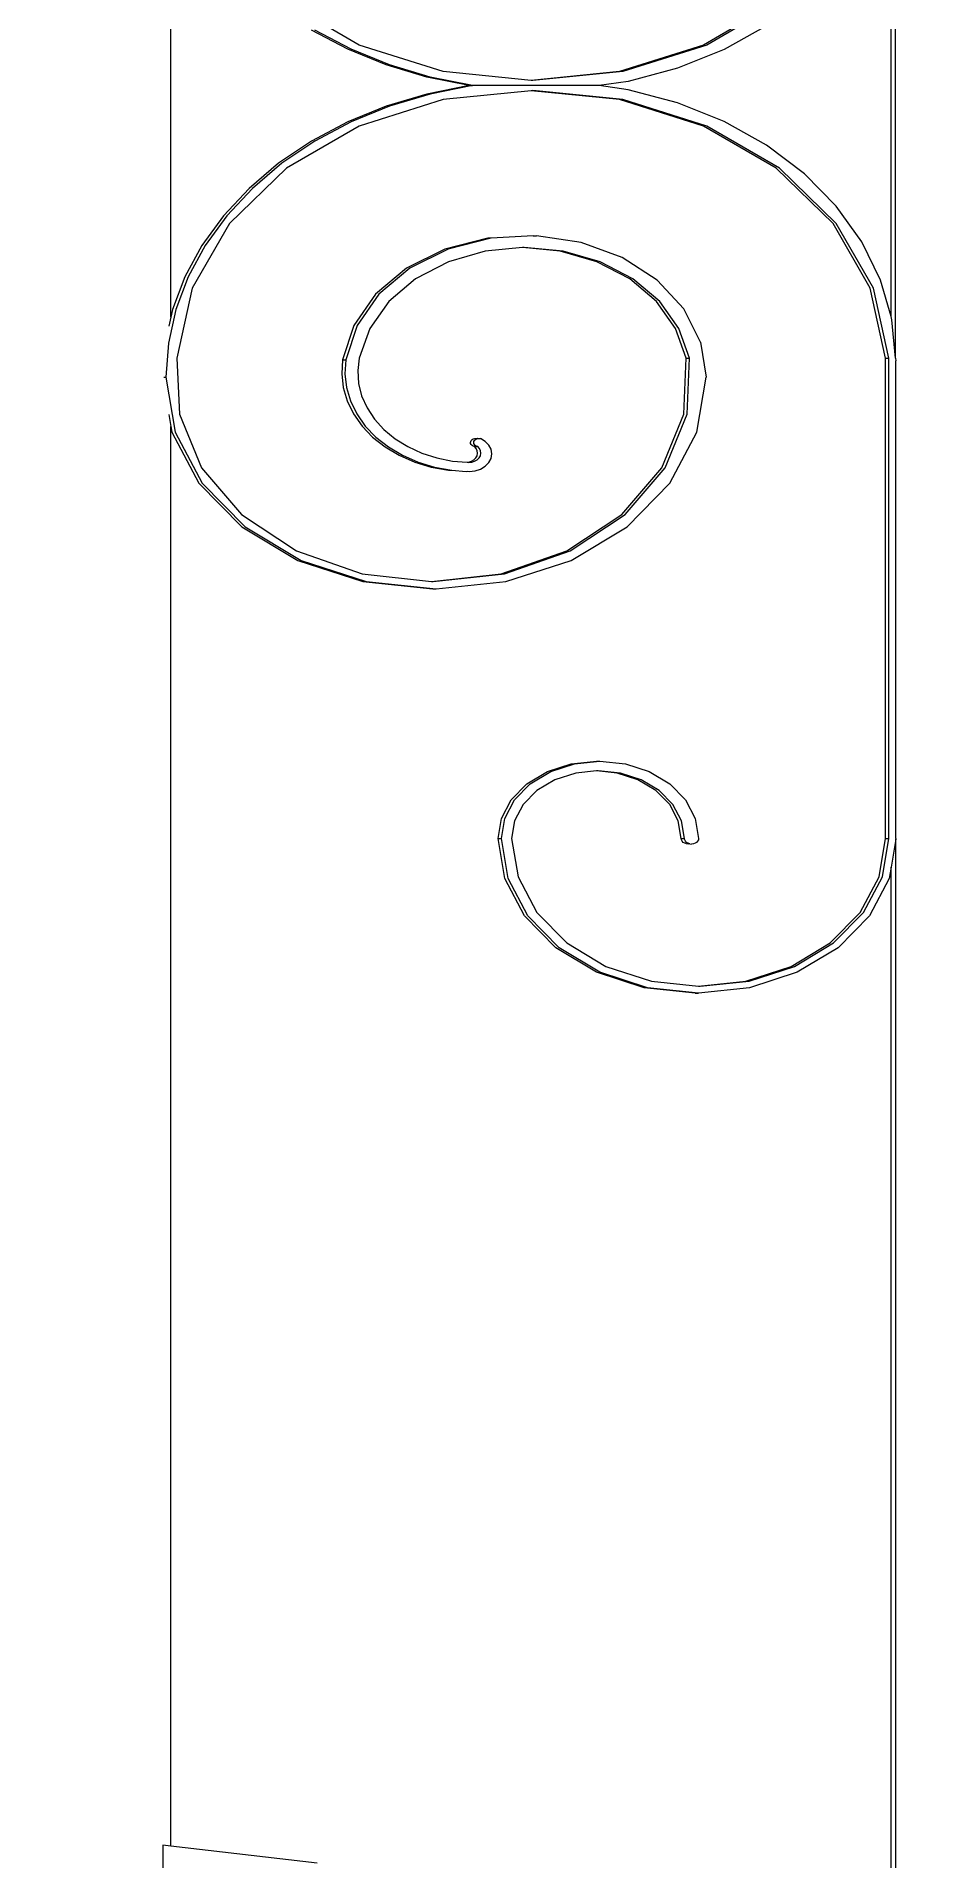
# Model space of a CAD drawing. Header units: millimetres. Extents: x 173236 to 801264, y -94969 to 615039.
# Drawn here: x 550015 to 550182.6, y -2385.4 to -2043.4 of the extents above; entities that cross this region are included whole.
import ezdxf

# ---------------------------------------------------------------- set-up
doc = ezdxf.new("R2010")
doc.units = ezdxf.units.MM
doc.header["$MEASUREMENT"] = 0
doc.header["$PDMODE"] = 2
for name, color, linetype in [('VOX-A-ANNO-DIMS', 160, 'Continuous'), ('VOX-A-STAIRS-STEPS', 140, 'Continuous'), ('VOX-A-WALL-PATT', 233, 'Continuous')]:
    doc.layers.add(name, color=color, linetype=linetype)
doc.styles.add('1.5 mm Rotis Annotative', font='', dxfattribs={"height": 1.5})
doc.styles.get('1.5 mm Rotis Annotative').set_extended_font_data('Rotis Sans Serif')
doc.dimstyles.new('1.5 mm Rotis Annotative', dxfattribs={"dimtxt": 1.5, "dimasz": 1, "dimexe": 1.5, "dimexo": 0, "dimgap": 1, "dimtad": 1, "dimdec": 0, "dimrnd": 5, "dimzin": 0, "dimdsep": 46, "dimtxsty": '1.5 mm Rotis Annotative', "dimblk": 'ARCHTICK', "dimcen": 0.09, "dimdle": 1, "dimadec": 0, "dimazin": 0, "dimtfac": 1, "dimtdec": 0, "dimtofl": 0, "dimtmove": 1, "dimatfit": 3, "dimfxl": 2, "dimfxlon": 1, "dimtolj": 1, "dimtzin": 0, "dimarcsym": 0})

# ---------------------------------------------------------------- blocks, each defined once
blk = doc.blocks.new('SS')
at = {"layer": 'VOX-A-WALL-PATT'}
for p, q in [((292312.8, -892), (292312.8, -792.27)), ((292313.63, -884.42), (292313.63, -799.85)), ((292445.41, -884.54), (292445.41, -799.73)), ((292334.05, -827), (292347.36, -834.73)), ((292334.65, -827), (292347.97, -834.73)), ((292410.97, -834.73), (292424.28, -827)), ((292336.4, -831.2), (292344.19, -835.55)), ((292412.45, -835.47), (292419.05, -831.97)), ((292413.06, -835.47), (292419.65, -831.97)), ((292344.19, -835.55), (292352.7, -838.97)), ((292347.36, -834.73), (292362.73, -839.57)), ((292347.97, -834.73), (292363.34, -839.57)), ((292395.6, -839.57), (292410.97, -834.73)), ((292405.39, -838.35), (292412.45, -835.47)), ((292405.99, -838.35), (292413.06, -835.47)), ((292352.7, -838.97), (292361.76, -841.37)), ((292362.73, -839.57), (292379.16, -841.22)), ((292363.34, -839.57), (292379.47, -841.19)), ((292379.16, -841.22), (292379.47, -841.19)), ((292379.47, -841.19), (292395.6, -839.57)), ((292390.24, -842.13), (292397.95, -840.58)), ((292390.84, -842.13), (292398.56, -840.58)), ((292397.95, -840.58), (292405.39, -838.35)), ((292398.56, -840.58), (292405.99, -838.35)), ((292352.7, -845.3), (292361.76, -842.89)), ((292361.76, -841.37), (292367.07, -842.13)), ((292361.76, -842.89), (292367.07, -842.13)), ((292362.73, -844.7), (292379.16, -843.05)), ((292363.34, -844.7), (292379.47, -843.08)), ((292367.07, -842.13), (292390.24, -842.13)), ((292379.16, -843.05), (292379.47, -843.08)), ((292379.47, -843.08), (292395.6, -844.7)), ((292390.24, -842.13), (292397.95, -843.68)), ((292390.84, -842.13), (292390.24, -842.13)), ((292390.84, -842.13), (292398.56, -843.68)), ((292397.95, -843.68), (292405.39, -845.91)), ((292398.56, -843.68), (292405.99, -845.91)), ((292344.19, -848.71), (292352.7, -845.3)), ((292347.36, -849.54), (292362.73, -844.7)), ((292347.97, -849.54), (292363.34, -844.7)), ((292395.6, -844.7), (292410.97, -849.54)), ((292405.39, -845.91), (292412.45, -848.8)), ((292405.99, -845.91), (292413.06, -848.8)), ((292334.05, -857.26), (292347.36, -849.54)), ((292334.65, -857.26), (292347.97, -849.54)), ((292336.4, -853.07), (292344.19, -848.71)), ((292410.97, -849.54), (292424.28, -857.26)), ((292412.45, -848.8), (292419.05, -852.3)), ((292413.06, -848.8), (292419.65, -852.3)), ((292329.5, -858.26), (292336.4, -853.07)), ((292419.05, -852.3), (292425.09, -856.36)), ((292419.65, -852.3), (292425.69, -856.36)), ((292323.65, -867.37), (292334.05, -857.26)), ((292324.25, -867.37), (292334.65, -857.26)), ((292424.28, -857.26), (292434.68, -867.37)), ((292425.09, -856.36), (292430.49, -860.95)), ((292425.69, -856.36), (292431.1, -860.95)), ((292323.65, -864.19), (292329.5, -858.26)), ((292430.49, -860.95), (292435.19, -865.98)), ((292431.1, -860.95), (292435.8, -865.98)), ((292318.96, -870.72), (292323.65, -864.19)), ((292316.83, -879.2), (292323.65, -867.37)), ((292317.43, -879.2), (292324.25, -867.37)), ((292434.68, -867.37), (292441.5, -879.2)), ((292435.19, -865.98), (292439.12, -871.41)), ((292435.8, -865.98), (292439.73, -871.41)), ((292315.54, -877.72), (292318.96, -870.72)), ((292362.85, -873.62), (292370.36, -870.85)), ((292370.36, -870.85), (292378.51, -869.64)), ((292379.12, -869.64), (292378.51, -869.64)), ((292379.12, -869.64), (292386.8, -870.06)), ((292386.8, -870.06), (292394.68, -872.08)), ((292386.8, -870.06), (292387.4, -870.06)), ((292387.4, -870.06), (292395.29, -872.08)), ((292356.45, -877.76), (292362.85, -873.62)), ((292360.86, -877.5), (292366.84, -874.37)), ((292361.46, -877.5), (292367.45, -874.37)), ((292366.84, -874.37), (292373.6, -872.42)), ((292367.45, -874.37), (292374.2, -872.42)), ((292373.6, -872.42), (292380.74, -871.75)), ((292374.2, -872.42), (292381.04, -871.78)), ((292380.74, -871.75), (292381.04, -871.78)), ((292381.04, -871.78), (292387.89, -872.42)), ((292387.89, -872.42), (292394.64, -874.37)), ((292394.64, -874.37), (292400.63, -877.5)), ((292394.68, -872.08), (292401.68, -875.58)), ((292395.29, -872.08), (292402.29, -875.58)), ((292439.12, -871.41), (292442.24, -877.15)), ((292439.73, -871.41), (292442.84, -877.15)), ((292313.63, -884.42), (292315.54, -877.72)), ((292351.57, -883.02), (292356.45, -877.76)), ((292355.97, -881.65), (292360.86, -877.5)), ((292356.58, -881.65), (292361.46, -877.5)), ((292400.63, -877.5), (292405.51, -881.65)), ((292401.68, -875.58), (292407.35, -880.33)), ((292402.29, -875.58), (292407.96, -880.33)), ((292442.24, -877.15), (292444.49, -883.14)), ((292442.84, -877.15), (292445.1, -883.14)), ((292314.04, -892), (292316.83, -879.2)), ((292314.65, -892), (292317.43, -879.2)), ((292407.35, -880.33), (292411.33, -886.03)), ((292407.96, -880.33), (292411.94, -886.03)), ((292441.5, -879.2), (292444.29, -892)), ((292313.46, -885.04), (292313.63, -884.42)), ((292348.51, -889.07), (292351.57, -883.02)), ((292352.46, -886.57), (292355.97, -881.65)), ((292353.06, -886.57), (292356.58, -881.65)), ((292405.51, -881.65), (292409.03, -886.57)), ((292444.49, -883.14), (292445.86, -889.29)), ((292445.1, -883.14), (292445.41, -884.54)), ((292445.41, -884.54), (292445.77, -886.19)), ((292312.8, -892), (292313.46, -885.04)), ((292350.51, -892), (292352.46, -886.57)), ((292351.11, -892), (292353.06, -886.57)), ((292409.03, -886.57), (292410.98, -892)), ((292411.33, -886.03), (292413.38, -892.34)), ((292411.94, -886.03), (292413.98, -892.34)), ((292348.51, -889.07), (292347.47, -895.52)), ((292445.86, -889.29), (292446.31, -895.52)), ((292312.8, -892), (292312.76, -892.52)), ((292312.76, -979.94), (292312.76, -892.52)), ((292314.65, -892), (292314.04, -892)), ((292314.04, -979.94), (292314.04, -892)), ((292314.65, -979.94), (292314.65, -892)), ((292351.11, -892), (292350.51, -892)), ((292350.93, -902.3), (292350.51, -892)), ((292351.53, -902.3), (292351.11, -892)), ((292410.98, -892), (292411.23, -894.31)), ((292411.23, -894.31), (292411.07, -896.64)), ((292413.98, -892.34), (292413.38, -892.34)), ((292413.38, -892.34), (292413.55, -894.87)), ((292413.98, -892.34), (292414.15, -894.87)), ((292444.29, -892), (292443.86, -902.3)), ((292349.15, -905.54), (292347.47, -895.52)), ((292411.07, -896.64), (292410.5, -898.92)), ((292413.27, -897.39), (292412.55, -899.86)), ((292413.88, -897.39), (292413.15, -899.86)), ((292413.55, -894.87), (292413.27, -897.39)), ((292414.15, -894.87), (292413.88, -897.39)), ((292446.31, -895.52), (292444.63, -905.54)), ((292446.68, -895.52), (292446.31, -895.52)), ((292409.52, -901.12), (292408.15, -903.18)), ((292410.5, -898.92), (292409.52, -901.12)), ((292412.55, -899.86), (292411.39, -902.23)), ((292413.15, -899.86), (292412, -902.23)), ((292354.97, -912.11), (292350.93, -902.3)), ((292355.57, -912.11), (292351.53, -902.3)), ((292408.15, -903.18), (292406.43, -905.08)), ((292409.83, -904.45), (292407.88, -906.48)), ((292410.43, -904.45), (292408.49, -906.48)), ((292411.39, -902.23), (292409.83, -904.45)), ((292412, -902.23), (292410.43, -904.45)), ((292443.86, -902.3), (292439.83, -912.11)), ((292445.41, -904.51), (292445.23, -905.54)), ((292445.77, -902.34), (292445.41, -904.51)), ((292445.41, -1164.38), (292445.41, -904.51)), ((292354.09, -914.88), (292349.15, -905.54)), ((292386.83, -908.69), (292387.24, -907.92)), ((292387.24, -907.92), (292387.89, -907.25)), ((292387.89, -907.25), (292388.74, -906.74)), ((292389, -906.71), (292388.74, -906.74)), ((292389.26, -906.74), (292389, -906.71)), ((292389.32, -906.75), (292389.26, -906.74)), ((292389.32, -906.75), (292389.35, -906.74)), ((292389.6, -906.71), (292389.35, -906.74)), ((292389.49, -906.81), (292389.35, -906.74)), ((292389.69, -906.93), (292389.49, -906.81)), ((292389.51, -908.13), (292389.71, -908.01)), ((292389.85, -906.73), (292389.6, -906.71)), ((292389.85, -907.08), (292389.69, -906.93)), ((292389.71, -908.01), (292389.86, -907.85)), ((292390.09, -906.81), (292389.85, -906.73)), ((292389.95, -907.27), (292389.85, -907.08)), ((292389.86, -907.85), (292389.95, -907.66)), ((292389.98, -907.47), (292389.95, -907.27)), ((292389.95, -907.66), (292389.98, -907.47)), ((292390.29, -906.93), (292390.09, -906.81)), ((292390.11, -908.13), (292390.31, -908.01)), ((292390.45, -907.08), (292390.29, -906.93)), ((292390.31, -908.01), (292390.46, -907.85)), ((292390.55, -907.27), (292390.45, -907.08)), ((292390.46, -907.85), (292390.56, -907.66)), ((292390.59, -907.47), (292390.55, -907.27)), ((292390.56, -907.66), (292390.59, -907.47)), ((292404.39, -906.77), (292402.07, -908.22)), ((292406.43, -905.08), (292404.39, -906.77)), ((292407.88, -906.48), (292405.6, -908.27)), ((292408.49, -906.48), (292406.2, -908.27)), ((292444.63, -905.54), (292439.69, -914.88)), ((292445.23, -905.54), (292440.3, -914.88)), ((292386.69, -909.53), (292386.83, -908.69)), ((292386.83, -910.36), (292386.69, -909.53)), ((292387.24, -911.14), (292386.83, -910.36)), ((292387.89, -911.8), (292387.24, -911.14)), ((292388.68, -909.44), (292388.73, -908.99)), ((292388.77, -909.88), (292388.68, -909.44)), ((292388.73, -908.99), (292388.94, -908.57)), ((292389, -910.29), (292388.77, -909.88)), ((292388.94, -908.57), (292389.27, -908.21)), ((292389.36, -910.64), (292389, -910.29)), ((292389.27, -908.21), (292389.51, -908.13)), ((292389.87, -908.21), (292389.27, -908.21)), ((292389.28, -909.44), (292389.34, -908.99)), ((292389.37, -909.88), (292389.28, -909.44)), ((292389.34, -908.99), (292389.54, -908.57)), ((292389.83, -910.9), (292389.36, -910.64)), ((292389.61, -910.29), (292389.37, -909.88)), ((292389.54, -908.57), (292389.87, -908.21)), ((292389.97, -910.64), (292389.61, -910.29)), ((292390.36, -911.06), (292389.83, -910.9)), ((292389.87, -908.21), (292390.11, -908.13)), ((292390.43, -910.9), (292389.97, -910.64)), ((292390.93, -911.11), (292390.36, -911.06)), ((292390.97, -911.06), (292390.43, -910.9)), ((292390.97, -911.06), (292390.93, -911.11)), ((292391.22, -911.08), (292390.97, -911.06)), ((292393.88, -910.85), (292391.22, -911.08)), ((292396.76, -910.28), (292393.88, -910.85)), ((292399.51, -909.4), (292396.76, -910.28)), ((292400.19, -911.03), (292397.17, -911.95)), ((292400.8, -911.03), (292397.78, -911.95)), ((292402.07, -908.22), (292399.51, -909.4)), ((292403.02, -909.8), (292400.19, -911.03)), ((292403.62, -909.8), (292400.8, -911.03)), ((292405.6, -908.27), (292403.02, -909.8)), ((292406.2, -908.27), (292403.62, -909.8)), ((292362.3, -920.66), (292354.97, -912.11)), ((292362.9, -920.66), (292355.57, -912.11)), ((292388.74, -912.32), (292387.89, -911.8)), ((292389.74, -912.64), (292388.74, -912.32)), ((292390.8, -912.75), (292389.74, -912.64)), ((292391.16, -912.72), (292390.8, -912.75)), ((292391.4, -912.75), (292391.16, -912.72)), ((292394.02, -912.52), (292391.4, -912.75)), ((292397.17, -911.95), (292394.02, -912.52)), ((292394.63, -912.52), (292394.02, -912.52)), ((292397.78, -911.95), (292394.63, -912.52)), ((292439.83, -912.11), (292432.49, -920.66)), ((292361.94, -922.91), (292354.09, -914.88)), ((292439.69, -914.88), (292431.84, -922.91)), ((292440.3, -914.88), (292432.44, -922.91)), ((292372.36, -927.29), (292362.3, -920.66)), ((292372.97, -927.29), (292362.9, -920.66)), ((292432.49, -920.66), (292422.43, -927.29)), ((292372.18, -929.06), (292361.94, -922.91)), ((292431.84, -922.91), (292421.6, -929.06)), ((292432.44, -922.91), (292422.21, -929.06)), ((292384.37, -931.49), (292372.36, -927.29)), ((292384.98, -931.49), (292372.97, -927.29)), ((292422.43, -927.29), (292410.42, -931.49)), ((292384.1, -932.93), (292372.18, -929.06)), ((292421.6, -929.06), (292409.68, -932.93)), ((292422.21, -929.06), (292410.29, -932.93)), ((292396.89, -934.25), (292384.1, -932.93)), ((292397.4, -932.93), (292384.37, -931.49)), ((292397.7, -932.9), (292384.98, -931.49)), ((292409.68, -932.93), (292396.89, -934.25)), ((292397.49, -934.25), (292396.89, -934.25)), ((292397.7, -932.9), (292397.4, -932.93)), ((292410.29, -932.93), (292397.49, -934.25)), ((292410.42, -931.49), (292397.7, -932.9)), ((292357.87, -967.69), (292354.13, -969.94)), ((292362.22, -966.28), (292357.87, -967.69)), ((292359.33, -969.2), (292363.15, -967.96)), ((292359.94, -969.2), (292363.75, -967.96)), ((292366.89, -965.8), (292362.22, -966.28)), ((292363.15, -967.96), (292367.24, -967.54)), ((292363.75, -967.96), (292367.55, -967.57)), ((292367.5, -965.8), (292366.89, -965.8)), ((292371.56, -966.28), (292366.89, -965.8)), ((292367.24, -967.54), (292367.55, -967.57)), ((292372.17, -966.28), (292367.5, -965.8)), ((292367.55, -967.57), (292371.34, -967.96)), ((292371.34, -967.96), (292375.16, -969.2)), ((292375.91, -967.69), (292371.56, -966.28)), ((292376.52, -967.69), (292372.17, -966.28)), ((292379.65, -969.94), (292375.91, -967.69)), ((292380.26, -969.94), (292376.52, -967.69)), ((292354.13, -969.94), (292351.26, -972.87)), ((292353.54, -973.74), (292356.06, -971.17)), ((292354.14, -973.74), (292356.66, -971.17)), ((292356.06, -971.17), (292359.33, -969.2)), ((292356.66, -971.17), (292359.94, -969.2)), ((292375.16, -969.2), (292378.43, -971.17)), ((292378.43, -971.17), (292380.95, -973.74)), ((292382.52, -972.87), (292379.65, -969.94)), ((292383.12, -972.87), (292380.26, -969.94)), ((292351.26, -972.87), (292349.46, -976.28)), ((292351.96, -976.73), (292353.54, -973.74)), ((292352.56, -976.73), (292354.14, -973.74)), ((292380.95, -973.74), (292382.53, -976.73)), ((292384.32, -976.28), (292382.52, -972.87)), ((292384.93, -976.28), (292383.12, -972.87)), ((292349.46, -976.28), (292348.85, -979.94)), ((292351.42, -979.94), (292351.96, -976.73)), ((292352.02, -979.94), (292352.56, -976.73)), ((292382.53, -976.73), (292383.07, -979.94)), ((292384.94, -979.94), (292384.32, -976.28)), ((292385.54, -979.94), (292384.93, -976.28)), ((292312.76, -979.94), (292312.77, -980.03)), ((292312.77, -1288.32), (292312.77, -980.03)), ((292312.77, -980.03), (292313.63, -985.16)), ((292314.65, -979.94), (292314.04, -979.94)), ((292315.22, -986.94), (292314.04, -979.94)), ((292315.82, -986.94), (292314.65, -979.94)), ((292348.85, -979.94), (292348.89, -980.2)), ((292348.89, -980.2), (292349.02, -980.44)), ((292349.02, -980.44), (292349.22, -980.65)), ((292349.22, -980.65), (292349.49, -980.81)), ((292349.49, -980.81), (292349.8, -980.91)), ((292349.8, -980.91), (292350.13, -980.95)), ((292350.47, -980.91), (292350.13, -980.95)), ((292350.47, -980.91), (292350.78, -980.81)), ((292350.47, -980.91), (292350.74, -980.95)), ((292350.74, -980.95), (292351.07, -980.91)), ((292350.78, -980.81), (292351.04, -980.65)), ((292351.04, -980.65), (292351.25, -980.44)), ((292351.07, -980.91), (292351.38, -980.81)), ((292351.25, -980.44), (292351.38, -980.2)), ((292351.38, -980.2), (292351.42, -979.94)), ((292351.38, -980.81), (292351.65, -980.65)), ((292352.02, -979.94), (292351.42, -979.94)), ((292351.65, -980.65), (292351.85, -980.44)), ((292351.85, -980.44), (292351.98, -980.2)), ((292351.98, -980.2), (292352.02, -979.94)), ((292383.07, -979.94), (292381.89, -986.94)), ((292383.71, -987.26), (292384.94, -979.94)), ((292384.31, -987.26), (292385.54, -979.94)), ((292385.54, -979.94), (292384.94, -979.94)), ((292313.63, -1163.28), (292313.63, -985.16)), ((292313.63, -985.16), (292313.99, -987.26)), ((292313.99, -987.26), (292317.59, -994.08)), ((292318.67, -993.46), (292315.22, -986.94)), ((292319.27, -993.46), (292315.82, -986.94)), ((292381.89, -986.94), (292378.44, -993.46)), ((292380.1, -994.08), (292383.71, -987.26)), ((292380.71, -994.08), (292384.31, -987.26)), ((292317.59, -994.08), (292323.33, -999.94)), ((292324.15, -999.06), (292318.67, -993.46)), ((292324.76, -999.06), (292319.27, -993.46)), ((292378.44, -993.46), (292372.96, -999.06)), ((292374.37, -999.94), (292380.1, -994.08)), ((292374.97, -999.94), (292380.71, -994.08)), ((292323.33, -999.94), (292330.8, -1004.43)), ((292331.3, -1003.36), (292324.15, -999.06)), ((292331.9, -1003.36), (292324.76, -999.06)), ((292372.96, -999.06), (292365.81, -1003.36)), ((292366.89, -1004.43), (292374.37, -999.94)), ((292367.5, -1004.43), (292374.97, -999.94)), ((292330.8, -1004.43), (292339.51, -1007.26)), ((292339.62, -1006.06), (292331.3, -1003.36)), ((292340.23, -1006.06), (292331.9, -1003.36)), ((292365.81, -1003.36), (292357.49, -1006.06)), ((292358.19, -1007.26), (292366.89, -1004.43)), ((292358.79, -1007.26), (292367.5, -1004.43)), ((292339.51, -1007.26), (292348.85, -1008.22)), ((292348.56, -1006.99), (292339.62, -1006.06)), ((292348.86, -1006.95), (292340.23, -1006.06)), ((292348.86, -1006.95), (292348.56, -1006.99)), ((292348.85, -1008.22), (292358.19, -1007.26)), ((292357.49, -1006.06), (292348.86, -1006.95)), ((292349.45, -1008.22), (292358.79, -1007.26)), ((292349.45, -1008.22), (292348.85, -1008.22)), ((292313.63, -1207.79), (292313.63, -1163.28)), ((292418.65, -1167.47), (292445.41, -1164.38)), ((292445.41, -1164.38), (292446.9, -1164.2)), ((292446.9, -1164.2), (292446.9, -1172.69))]:
    blk.add_line(p, q, dxfattribs=at)
blk = doc.blocks.new('_ArchTick')
at = {"color": 0, "linetype": 'ByBlock', "const_width": 0.15}
blk.add_lwpolyline([(-0.5, -0.5), (0.5, 0.5)], dxfattribs=at)
blk = doc.blocks.new('*D661')
at = {"layer": 'Defpoints', "color": 0, "transparency": 16777216}
for p in [(537437.71, -1723.82), (553695.97, -1723.82), (547999.44, -4473.82)]:
    blk.add_point(p, dxfattribs=at)
at = {"layer": 'VOX-A-ANNO-DIMS', "color": 0, "lineweight": -2, "transparency": 16777216}
for p, q in [((537437.71, -4573.82), (537437.71, -1623.82)), ((537637.71, -1723.82), (537287.71, -1723.82)), ((537637.71, -4473.82), (537287.71, -4473.82))]:
    blk.add_line(p, q, dxfattribs=at)
at = {"layer": 'VOX-A-ANNO-DIMS', "color": 0, "lineweight": -2, "transparency": 16777216, "xscale": 100, "yscale": 100, "zscale": 100}
for p, rotation in [((537437.71, -1723.82), 90), ((537437.71, -4473.82), 270)]:
    blk.add_blockref('_ArchTick', p, dxfattribs=dict(at, rotation=rotation))
at = {"layer": 'VOX-A-ANNO-DIMS', "color": 0, "transparency": 16777216, "insert": (537261.51, -3098.82), "char_height": 150, "attachment_point": 5, "rotation": 90, "style": '1.5 mm Rotis Annotative'}
blk.add_mtext('\\A1;2750', dxfattribs=at)
blk = doc.blocks.new('*D665')
at = {"layer": 'Defpoints', "color": 0, "transparency": 16777216}
for p in [(641539.18, 61543.32), (642299.94, 61543.32), (642299.94, 61417.89), (536630.73, -523.82), (560469.09, -523.82), (547516.89, -20473.82)]:
    blk.add_point(p, dxfattribs=at)
at = {"layer": 'VOX-A-ANNO-DIMS', "color": 0, "lineweight": -2, "transparency": 16777216}
for p, q in [((641539.18, 61543.32), (641539.18, 61267.89)), ((642299.94, 61543.32), (642299.94, 61267.89)), ((641439.18, 61417.89), (642399.94, 61417.89)), ((536630.73, -20573.82), (536630.73, -423.82)), ((536830.73, -523.82), (536480.73, -523.82)), ((536830.73, -20473.82), (536480.73, -20473.82))]:
    blk.add_line(p, q, dxfattribs=at)
at = {"layer": 'VOX-A-ANNO-DIMS', "color": 0, "lineweight": -2, "transparency": 16777216, "xscale": 100, "yscale": 100, "zscale": 100}
for p, rotation in [((641539.18, 61417.89), 180), ((536630.73, -523.82), 90), ((536630.73, -20473.82), 270)]:
    blk.add_blockref('_ArchTick', p, dxfattribs=dict(at, rotation=rotation))
blk.add_blockref('_ArchTick', (642299.94, 61417.89), dxfattribs=at)
at = {"layer": 'VOX-A-ANNO-DIMS', "color": 0, "transparency": 16777216, "insert": (641919.56, 61594.09), "char_height": 150, "attachment_point": 5, "style": '1.5 mm Rotis Annotative'}
blk.add_mtext('\\A1;760', dxfattribs=at)
at = {"layer": 'VOX-A-ANNO-DIMS', "color": 0, "transparency": 16777216, "insert": (536454.54, -10498.82), "char_height": 150, "attachment_point": 5, "rotation": 90, "style": '1.5 mm Rotis Annotative'}
blk.add_mtext('\\A1;19950', dxfattribs=at)

msp = doc.modelspace()

# ---------------------------------------------------------------- block references
at = {"layer": 'VOX-A-STAIRS-STEPS', "xscale": -1.024232788984593, "yscale": 1.024232788984593, "zscale": 1.024232788984593}
msp.add_blockref('SS', (849572.41, -1190.1), dxfattribs=at)

# ---------------------------------------------------------------- dimensions: what is measured, and where the dimension line sits
at = {"layer": 'VOX-A-ANNO-DIMS'}
for base, p1, p2, picture, middle in [((536630.73, -523.82), (547516.89, -20473.82), (560469.09, -523.82), '*D665', (536454.54, -10498.82)), ((537437.71, -1723.82), (547999.44, -4473.82), (553695.97, -1723.82), '*D661', (537261.51, -3098.82))]:
    dim = msp.add_linear_dim(base=base, p1=p1, p2=p2, angle=270, dimstyle='1.5 mm Rotis Annotative', dxfattribs=at)
    dim.commit()
    dim.dimension.update_dxf_attribs({"geometry": picture, "text_midpoint": middle})

doc.saveas('drawing.dxf')
